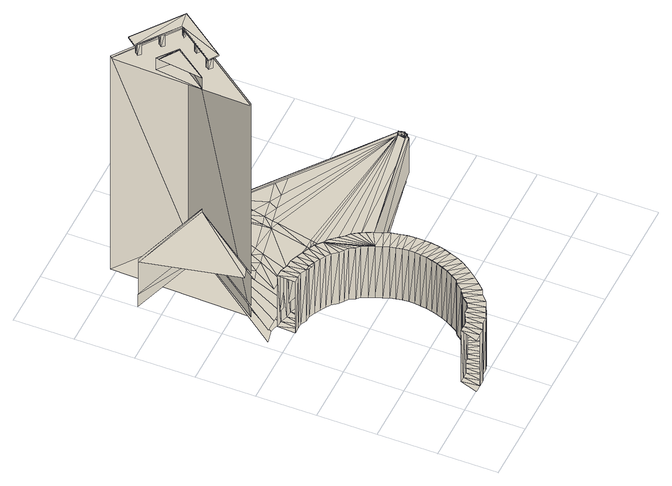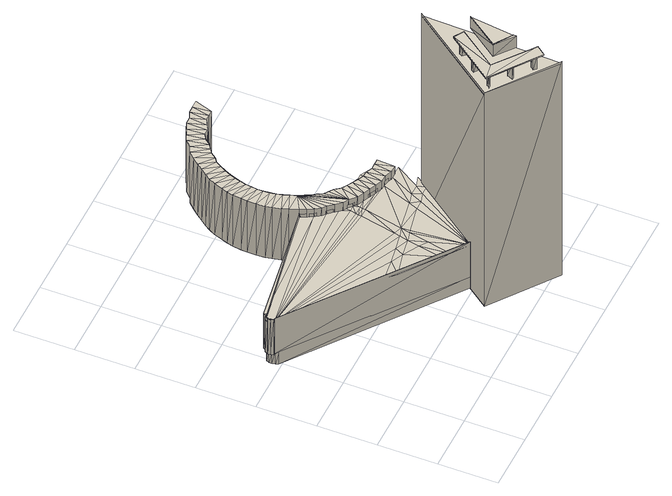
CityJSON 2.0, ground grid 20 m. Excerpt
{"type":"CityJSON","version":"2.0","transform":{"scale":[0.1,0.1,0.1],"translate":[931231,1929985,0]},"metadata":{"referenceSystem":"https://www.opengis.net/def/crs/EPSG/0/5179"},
"CityObjects":{
"building1":{"type":"Building","geometry":[{"type":"MultiSurface","lod":"3","boundaries":[[[0,1,2]],[[3,4,5]],[[1,6,2]],[[7,8,4]],[[4,2,8]],[[9,8,2]],[[5,4,10]],[[2,6,9]],[[10,6,5]],[[1,5,6]],[[4,8,10]],[[6,11,9]],[[7,8,12]],[[12,13,7]],[[13,12,8]],[[8,7,13]],[[14,13,9]],[[8,9,13]],[[10,8,15]],[[15,11,10]],[[6,10,11]],[[8,13,15]],[[9,11,14]],[[11,16,14]],[[12,13,17]],[[18,16,15]],[[11,15,16]],[[15,13,18]],[[13,14,17]],[[19,17,14]],[[13,17,18]],[[14,16,19]],[[16,20,19]],[[21,20,18]],[[16,18,20]],[[18,17,21]],[[22,23,17]],[[24,22,19]],[[17,19,22]],[[17,22,21]],[[19,20,24]],[[20,25,24]],[[26,25,21]],[[20,21,25]],[[21,22,26]],[[23,22,27]],[[22,24,27]],[[28,27,24]],[[22,27,26]],[[24,25,28]],[[29,30,26]],[[29,31,26]],[[25,26,31]],[[25,31,28]],[[26,27,29]],[[27,32,29]],[[32,33,27]],[[27,28,32]],[[34,32,28]],[[28,31,34]],[[30,29,35]],[[35,36,30]],[[36,35,29]],[[29,30,36]],[[31,29,37]],[[36,37,29]],[[31,37,34]],[[29,32,36]],[[32,38,36]],[[33,32,38]],[[32,34,38]],[[39,38,34]],[[34,37,39]],[[35,36,40]],[[37,36,41]],[[40,41,36]],[[42,43,44]],[[45,44,43]],[[37,41,39]],[[36,38,40]],[[43,46,45]],[[42,44,47]],[[38,48,40]],[[49,50,40]],[[41,40,50]],[[38,39,48]],[[51,48,39]],[[46,52,45]],[[39,41,51]],[[44,45,53]],[[54,53,45]],[[40,48,49]],[[41,50,51]],[[47,44,55]],[[47,56,55]],[[55,52,47]],[[46,47,52]],[[45,52,54]],[[44,53,55]],[[48,57,49]],[[58,59,49]],[[50,49,59]],[[52,60,54]],[[53,54,61]],[[62,61,54]],[[51,50,63]],[[57,64,48]],[[48,51,57]],[[63,57,51]],[[49,57,58]],[[50,59,63]],[[55,53,65]],[[54,60,62]],[[65,60,55]],[[52,55,60]],[[66,67,68]],[[69,68,67]],[[70,71,72]],[[53,61,65]],[[73,74,75]],[[68,75,74]],[[76,77,78]],[[79,80,58]],[[79,81,58]],[[59,58,81]],[[57,82,58]],[[83,84,61]],[[85,84,62]],[[61,62,84]],[[71,76,78]],[[60,86,62]],[[58,82,79]],[[63,59,87]],[[62,86,85]],[[64,57,82]],[[57,63,82]],[[87,82,63]],[[59,81,87]],[[65,61,88]],[[61,84,88]],[[88,86,65]],[[60,65,86]],[[89,90,80]],[[80,79,89]],[[90,89,79]],[[79,80,90]],[[90,91,79]],[[81,79,91]],[[72,71,92]],[[93,94,83]],[[83,84,93]],[[84,83,94]],[[94,93,84]],[[84,85,94]],[[95,94,85]],[[82,96,79]],[[86,97,85]],[[79,96,90]],[[71,78,92]],[[85,97,95]],[[87,81,98]],[[81,91,98]],[[99,100,66]],[[67,66,100]],[[88,84,101]],[[89,90,102]],[[102,103,89]],[[84,94,101]],[[82,87,96]],[[98,96,87]],[[103,102,90]],[[90,89,103]],[[74,73,104]],[[105,104,73]],[[103,106,90]],[[91,90,106]],[[77,107,108]],[[94,93,109]],[[101,97,88]],[[110,109,95]],[[86,88,97]],[[94,95,109]],[[96,111,90]],[[112,113,114]],[[78,77,108]],[[97,115,95]],[[72,112,114]],[[90,111,103]],[[95,115,110]],[[102,103,116]],[[116,117,102]],[[117,116,103]],[[103,102,117]],[[91,106,118]],[[117,119,103]],[[106,103,119]],[[98,91,118]],[[109,110,120]],[[121,120,110]],[[94,109,122]],[[101,94,122]],[[92,78,123]],[[96,98,111]],[[118,111,98]],[[122,115,101]],[[97,101,115]],[[111,124,103]],[[115,125,110]],[[103,124,117]],[[110,125,121]],[[78,108,123]],[[116,117,126]],[[126,127,116]],[[127,126,117]],[[117,116,127]],[[119,117,128]],[[127,128,117]],[[120,121,129]],[[130,129,121]],[[131,132,99]],[[100,99,132]],[[106,119,133]],[[109,120,134]],[[118,106,133]],[[92,112,72]],[[135,136,105]],[[104,105,136]],[[122,109,134]],[[137,138,139]],[[140,141,142]],[[133,124,118]],[[111,118,124]],[[124,143,117]],[[117,143,127]],[[134,125,122]],[[115,122,125]],[[126,127,144]],[[144,145,126]],[[129,130,146]],[[147,146,130]],[[125,148,121]],[[145,144,127]],[[121,148,130]],[[127,126,145]],[[149,150,151]],[[128,127,152]],[[145,152,127]],[[107,153,154]],[[119,128,155]],[[120,129,156]],[[133,119,155]],[[123,108,157]],[[146,147,158]],[[159,158,147]],[[144,145,160]],[[160,161,145]],[[152,145,161]],[[134,120,156]],[[130,162,147]],[[163,149,164]],[[151,164,149]],[[127,165,145]],[[166,163,164]],[[167,166,168]],[[164,168,166]],[[143,165,127]],[[148,162,130]],[[124,133,143]],[[155,143,133]],[[123,112,92]],[[153,169,170]],[[75,137,139]],[[68,140,142]],[[167,168,171]],[[156,148,134]],[[125,134,148]],[[147,162,159]],[[158,159,172]],[[173,172,159]],[[174,175,160]],[[161,160,175]],[[129,146,176]],[[132,131,177]],[[178,177,131]],[[128,152,179]],[[145,180,160]],[[181,182,135]],[[136,135,182]],[[155,128,179]],[[146,158,176]],[[154,153,170]],[[159,162,173]],[[156,129,176]],[[169,183,184]],[[185,186,172]],[[165,180,145]],[[187,186,173]],[[172,173,186]],[[175,174,188]],[[189,188,174]],[[190,191,192]],[[170,169,184]],[[158,172,176]],[[173,162,187]],[[160,193,174]],[[152,161,194]],[[143,155,165]],[[179,165,155]],[[186,185,195]],[[186,187,195]],[[196,195,187]],[[183,197,184]],[[148,156,162]],[[176,162,156]],[[172,186,176]],[[198,199,189]],[[188,189,199]],[[200,107,154]],[[201,139,202]],[[203,202,139]],[[187,162,196]],[[204,205,206]],[[207,206,205]],[[205,113,207]],[[73,75,139]],[[66,68,142]],[[206,208,204]],[[186,195,176]],[[112,207,113]],[[180,193,160]],[[209,204,208]],[[208,142,209]],[[210,209,142]],[[211,212,195]],[[108,200,157]],[[195,196,212]],[[213,212,196]],[[179,152,194]],[[214,215,198]],[[108,107,200]],[[196,162,213]],[[176,195,212]],[[157,112,123]],[[215,216,198]],[[199,198,216]],[[162,217,213]],[[218,176,212]],[[212,211,218]],[[219,220,221]],[[222,221,220]],[[212,213,218]],[[217,218,213]],[[174,223,189]],[[149,163,150]],[[224,150,163]],[[161,175,225]],[[214,215,226]],[[163,166,224]],[[227,228,217]],[[218,217,228]],[[226,229,215]],[[216,215,229]],[[230,224,166]],[[228,227,231]],[[232,231,227]],[[231,232,226]],[[229,226,232]],[[166,167,230]],[[171,230,167]],[[233,217,162]],[[234,176,218]],[[235,236,178]],[[177,178,236]],[[194,180,179]],[[165,179,180]],[[193,223,174]],[[189,237,198]],[[197,238,239]],[[162,176,233]],[[234,233,176]],[[194,161,225]],[[182,181,240]],[[241,240,181]],[[184,197,242]],[[243,234,218]],[[242,197,239]],[[175,188,244]],[[238,245,239]],[[198,246,215]],[[170,184,247]],[[248,217,233]],[[249,250,251]],[[252,251,250]],[[250,249,253]],[[254,253,249]],[[255,243,218]],[[223,237,189]],[[228,256,218]],[[215,257,226]],[[250,253,252]],[[249,251,254]],[[154,170,258]],[[247,184,242]],[[226,259,231]],[[180,194,193]],[[225,193,194]],[[231,260,228]],[[188,199,261]],[[243,248,234]],[[233,234,248]],[[225,175,244]],[[262,255,218]],[[263,217,248]],[[264,254,251]],[[265,252,253]],[[237,246,198]],[[258,170,247]],[[251,252,264]],[[265,264,252]],[[253,254,265]],[[264,265,254]],[[266,262,218]],[[267,268,269]],[[199,216,270]],[[236,235,271]],[[272,271,235]],[[273,266,218]],[[274,268,275]],[[192,274,190]],[[267,275,268]],[[275,190,274]],[[246,257,215]],[[276,217,263]],[[244,188,261]],[[255,263,243]],[[248,243,263]],[[277,273,218]],[[223,278,193]],[[193,225,223]],[[244,223,225]],[[216,229,279]],[[256,277,218]],[[227,217,280]],[[257,259,226]],[[240,241,281]],[[282,281,241]],[[221,283,219]],[[229,232,284]],[[260,256,228]],[[259,260,231]],[[232,227,285]],[[286,217,276]],[[261,199,270]],[[287,112,157]],[[288,289,290]],[[291,290,289]],[[292,262,255]],[[278,223,293]],[[293,237,278]],[[262,276,255]],[[263,255,276]],[[237,293,223]],[[223,278,237]],[[294,217,286]],[[261,237,244]],[[223,244,237]],[[295,154,258]],[[270,216,279]],[[296,217,294]],[[271,272,297]],[[298,297,272]],[[299,300,301]],[[302,301,300]],[[280,217,296]],[[279,229,284]],[[285,227,280]],[[303,266,292]],[[292,262,303]],[[293,237,304]],[[304,246,293]],[[262,292,266]],[[266,303,262]],[[246,304,237]],[[237,293,246]],[[300,305,302]],[[276,262,286]],[[237,261,246]],[[270,246,261]],[[281,282,306]],[[307,306,282]],[[266,286,262]],[[284,232,285]],[[308,309,302]],[[301,302,309]],[[309,310,301]],[[157,200,287]],[[311,283,222]],[[221,222,283]],[[299,301,310]],[[310,305,299]],[[300,299,305]],[[266,303,273]],[[308,302,305]],[[273,294,266]],[[286,266,294]],[[304,246,312]],[[312,257,304]],[[257,312,246]],[[246,304,257]],[[246,270,257]],[[279,257,270]],[[297,298,313]],[[314,313,298]],[[305,310,308]],[[309,308,310]],[[222,220,311]],[[277,296,273]],[[294,273,296]],[[306,307,315]],[[316,315,307]],[[312,257,259]],[[257,279,259]],[[284,259,279]],[[256,280,277]],[[296,277,280]],[[317,260,256]],[[260,317,259]],[[260,285,256]],[[280,256,285]],[[259,284,260]],[[285,260,284]],[[200,154,295]],[[283,311,291]],[[290,291,311]],[[318,319,320]],[[321,320,319]],[[320,321,322]],[[323,322,321]],[[287,200,324]],[[320,322,318]],[[321,319,323]],[[325,323,319]],[[326,318,322]],[[322,323,326]],[[326,325,318]],[[325,326,323]],[[319,318,325]],[[324,112,287]],[[327,200,295]],[[328,329,330]],[[331,330,329]],[[220,219,332]],[[333,332,219]],[[334,335,328]],[[329,328,335]],[[330,336,328]],[[335,337,329]],[[324,200,338]],[[338,200,327]],[[331,329,337]],[[339,112,324]],[[337,336,331]],[[330,331,336]],[[334,328,336]],[[269,340,267]],[[340,191,275]],[[275,267,340]],[[190,275,191]],[[335,334,337]],[[336,337,334]],[[291,289,333]],[[288,290,332]],[[339,324,338]],[[289,288,333]],[[332,333,288]],[[219,283,333]],[[311,220,332]],[[341,338,327]],[[283,291,333]],[[290,311,332]],[[342,339,338]],[[343,112,339]],[[344,345,346]],[[347,346,345]],[[343,339,342]],[[245,348,239]],[[349,350,347]],[[346,347,350]],[[345,351,347]],[[350,352,346]],[[239,348,242]],[[338,353,342]],[[344,346,352]],[[354,348,245]],[[349,347,351]],[[345,344,351]],[[352,351,344]],[[242,348,247]],[[350,349,352]],[[351,352,349]],[[247,348,258]],[[355,343,342]],[[353,338,341]],[[356,73,139]],[[357,66,142]],[[358,348,354]],[[359,360,358]],[[342,353,355]],[[361,353,341]],[[258,348,295]],[[353,362,355]],[[295,348,327]],[[105,73,356]],[[99,66,357]],[[362,353,361]],[[135,105,356]],[[131,99,357]],[[327,348,341]],[[181,135,356]],[[178,131,357]],[[363,362,361]],[[241,181,356]],[[235,178,357]],[[282,241,356]],[[272,235,357]],[[316,307,364]],[[315,316,365]],[[364,365,316]],[[341,348,361]],[[314,298,366]],[[307,282,356]],[[313,314,367]],[[366,367,314]],[[367,368,313]],[[369,360,359]],[[359,313,369]],[[368,369,313]],[[360,348,358]],[[298,272,357]],[[348,363,361]],[[370,356,201]],[[139,201,356]],[[371,372,207]],[[206,207,372]],[[372,373,206]],[[207,112,371]],[[208,206,373]],[[348,371,112]],[[142,208,357]],[[373,357,208]],[[364,307,356]],[[366,298,357]],[[365,364,374]],[[375,374,364]],[[374,375,376]],[[377,376,375]],[[375,364,378]],[[368,367,379]],[[380,379,367]],[[369,368,381]],[[367,366,380]],[[379,381,368]],[[382,380,366]],[[381,383,369]],[[360,369,383]],[[377,375,384]],[[376,377,385]],[[384,385,377]],[[386,364,356]],[[383,348,360]],[[378,364,386]],[[384,375,378]],[[381,379,387]],[[388,387,379]],[[379,380,388]],[[387,389,381]],[[390,388,380]],[[383,381,389]],[[385,384,391]],[[378,391,384]],[[380,382,390]],[[392,390,382]],[[382,366,357]],[[393,386,370]],[[356,370,386]],[[386,393,378]],[[391,378,393]],[[389,394,383]],[[395,396,388]],[[387,388,396]],[[397,348,383]],[[388,390,395]],[[396,398,387]],[[394,399,383]],[[399,397,383]],[[400,395,390]],[[392,382,401]],[[389,387,398]],[[390,392,400]],[[402,400,392]],[[398,394,389]],[[403,382,357]],[[396,395,404]],[[405,404,395]],[[395,400,405]],[[404,394,396]],[[406,407,371]],[[372,371,407]],[[401,382,408]],[[402,392,401]],[[371,348,406]],[[407,409,372]],[[408,382,403]],[[404,405,410]],[[411,410,405]],[[412,405,400]],[[398,396,394]],[[397,406,348]],[[405,412,411]],[[410,399,404]],[[373,372,409]],[[410,411,406]],[[400,402,412]],[[401,412,402]],[[407,406,411]],[[409,403,373]],[[357,373,403]],[[411,413,407]],[[406,397,410]],[[413,411,412]],[[394,404,399]],[[412,401,413]],[[408,413,401]],[[399,410,397]],[[409,407,413]],[[403,409,408]],[[413,408,409]]]}]}
},
"vertices":[
[88,0,0],[107,60,0],[113,0,0],[88,0,220],[113,0,220],[107,60,220],[127,60,0],[136,0,220],[137,0,220],[137,0,0],[127,60,220],[146,60,0],[160,10,220],[161,10,220],[161,10,0],[146,60,220],[166,70,0],[184,10,220],[166,70,220],[184,10,0],[184,80,0],[184,80,220],[207,20,220],[206,20,220],[207,20,0],[203,80,0],[203,80,220],[229,30,220],[229,30,0],[221,90,220],[220,90,220],[221,90,0],[251,40,220],[250,40,220],[251,40,0],[237,110,220],[238,110,220],[238,110,0],[271,60,220],[271,60,0],[254,120,220],[254,120,0],[94,600,220],[94,600,0],[114,600,220],[114,600,0],[98,660,0],[98,660,220],[291,70,220],[269,130,220],[269,130,0],[291,70,0],[121,660,0],[134,600,220],[134,600,0],[121,660,220],[97,660,220],[310,90,220],[284,150,220],[284,150,0],[146,650,0],[154,590,220],[154,590,0],[310,90,0],[309,90,220],[146,650,220],[155,650,50],[155,650,200],[113,660,50],[113,660,200],[83,730,188],[118,740,188],[110,770,188],[156,660,0],[156,660,50],[113,660,0],[69,660,188],[113,660,188],[156,740,188],[298,160,220],[297,160,220],[298,160,0],[328,110,220],[173,580,220],[173,590,220],[173,590,0],[169,650,0],[328,110,0],[169,650,220],[309,180,220],[310,180,220],[310,180,0],[141,770,188],[192,580,220],[193,580,220],[193,580,0],[344,130,220],[193,640,0],[344,130,0],[197,640,50],[197,640,200],[193,640,220],[320,200,220],[321,200,220],[199,640,50],[199,640,0],[321,200,0],[155,650,188],[192,750,188],[211,570,220],[211,570,0],[359,150,220],[281,990,188],[9,1080,188],[77,760,188],[216,630,0],[329,220,220],[330,220,220],[359,150,0],[330,220,0],[229,560,220],[229,560,0],[216,630,220],[173,780,188],[372,170,220],[239,620,0],[337,240,220],[338,240,220],[338,240,0],[246,550,220],[246,550,0],[236,620,50],[236,620,200],[372,170,0],[239,620,220],[238,630,0],[238,630,50],[69,670,0],[26,660,0],[279,990,0],[69,660,50],[27,660,50],[281,990,50],[383,190,220],[343,260,220],[344,260,220],[261,530,220],[261,530,0],[261,610,0],[178,1020,968],[118,1060,968],[99,910,968],[344,260,0],[197,640,188],[272,640,188],[383,190,0],[261,610,220],[204,780,188],[275,520,220],[275,520,0],[348,280,220],[348,280,0],[282,590,0],[178,1020,970],[99,910,970],[393,220,220],[181,1020,970],[181,1020,920],[99,910,920],[236,620,188],[270,630,188],[118,1070,920],[288,510,220],[288,510,0],[351,300,220],[351,300,0],[282,590,220],[273,600,200],[273,600,50],[393,220,0],[400,240,220],[275,600,0],[275,600,50],[264,600,188],[268,620,188],[299,490,220],[300,490,220],[300,490,0],[353,320,0],[353,320,220],[333,1060,910],[116,1220,910],[101,750,910],[406,260,220],[400,240,0],[310,480,220],[310,480,0],[273,600,188],[353,340,220],[353,340,0],[300,770,188],[279,990,50],[6,1080,50],[6,1080,0],[8,1080,200],[8,1080,188],[279,990,200],[279,990,188],[281,990,200],[9,1080,200],[9,1080,50],[319,460,220],[320,460,220],[320,460,0],[351,360,220],[352,360,220],[352,360,0],[328,440,0],[328,440,220],[202,900,970],[202,900,975],[170,920,970],[170,920,975],[410,290,220],[118,1060,970],[406,260,0],[348,380,220],[336,420,0],[336,420,220],[348,380,0],[118,1070,970],[343,400,220],[343,400,0],[300,580,0],[300,580,220],[306,570,50],[306,570,200],[412,310,220],[291,580,188],[293,600,188],[308,580,50],[308,580,0],[298,620,188],[317,560,220],[410,290,0],[306,570,188],[412,340,220],[300,630,188],[317,560,0],[191,930,970],[191,930,910],[203,920,970],[203,920,910],[198,940,910],[198,940,970],[333,540,220],[391,440,220],[410,370,220],[302,640,188],[406,390,220],[400,420,220],[412,310,0],[347,530,220],[333,540,0],[209,930,970],[209,930,910],[360,510,220],[333,1060,0],[101,750,0],[116,1220,0],[412,340,0],[335,540,200],[335,540,50],[371,490,220],[101,750,920],[333,1060,920],[347,530,0],[381,470,220],[409,290,220],[410,370,0],[391,440,0],[338,550,50],[338,550,0],[266,1050,970],[406,390,0],[400,420,0],[360,510,0],[298,800,188],[161,1180,975],[161,1180,970],[138,1150,975],[138,1150,970],[346,530,220],[411,310,220],[371,490,0],[328,760,188],[381,470,0],[361,510,200],[361,510,50],[167,1140,910],[167,1140,970],[159,1150,910],[159,1150,970],[359,510,220],[411,340,220],[176,1150,970],[363,510,50],[363,510,0],[168,1160,970],[168,1160,910],[176,1150,910],[266,1050,975],[409,370,220],[381,470,200],[381,470,50],[384,470,50],[384,470,0],[399,420,220],[245,1000,970],[245,1000,910],[239,990,970],[239,990,910],[251,980,970],[251,980,910],[307,800,188],[257,990,910],[257,990,970],[332,780,188],[221,1100,970],[221,1100,910],[229,1090,970],[229,1090,910],[322,1060,975],[322,1060,970],[230,1110,970],[230,1110,910],[238,1110,970],[238,1110,910],[339,810,188],[321,870,188],[116,1220,920],[385,790,188],[348,850,188],[338,950,188],[291,1050,910],[291,1050,970],[283,1050,910],[283,1050,970],[817,580,188],[292,1060,970],[292,1060,910],[300,1060,970],[300,1060,910],[401,820,188],[335,540,188],[364,930,188],[805,590,0],[817,580,50],[361,510,188],[381,470,188],[808,540,188],[441,800,188],[484,840,188],[516,810,188],[796,550,0],[796,550,50],[808,540,50],[808,540,200],[806,550,200],[806,550,188],[805,590,50],[815,580,188],[815,580,200],[817,580,200],[803,550,50],[803,550,0],[808,550,50],[808,550,0],[813,570,0],[813,550,200],[814,550,200],[813,550,188],[814,550,50],[814,550,188],[812,560,0],[812,560,50],[810,580,0],[818,550,188],[818,550,200],[820,550,188],[820,550,200],[813,570,50],[820,550,50],[810,580,50],[826,560,188],[821,560,200],[821,560,188],[822,580,188],[824,560,188],[825,570,188],[824,560,200],[826,560,50],[824,560,50],[822,580,50],[823,560,188],[823,560,200],[819,580,188],[819,580,200],[825,570,50],[822,580,200],[822,570,188],[822,570,200],[826,560,200],[825,570,200]
]}
